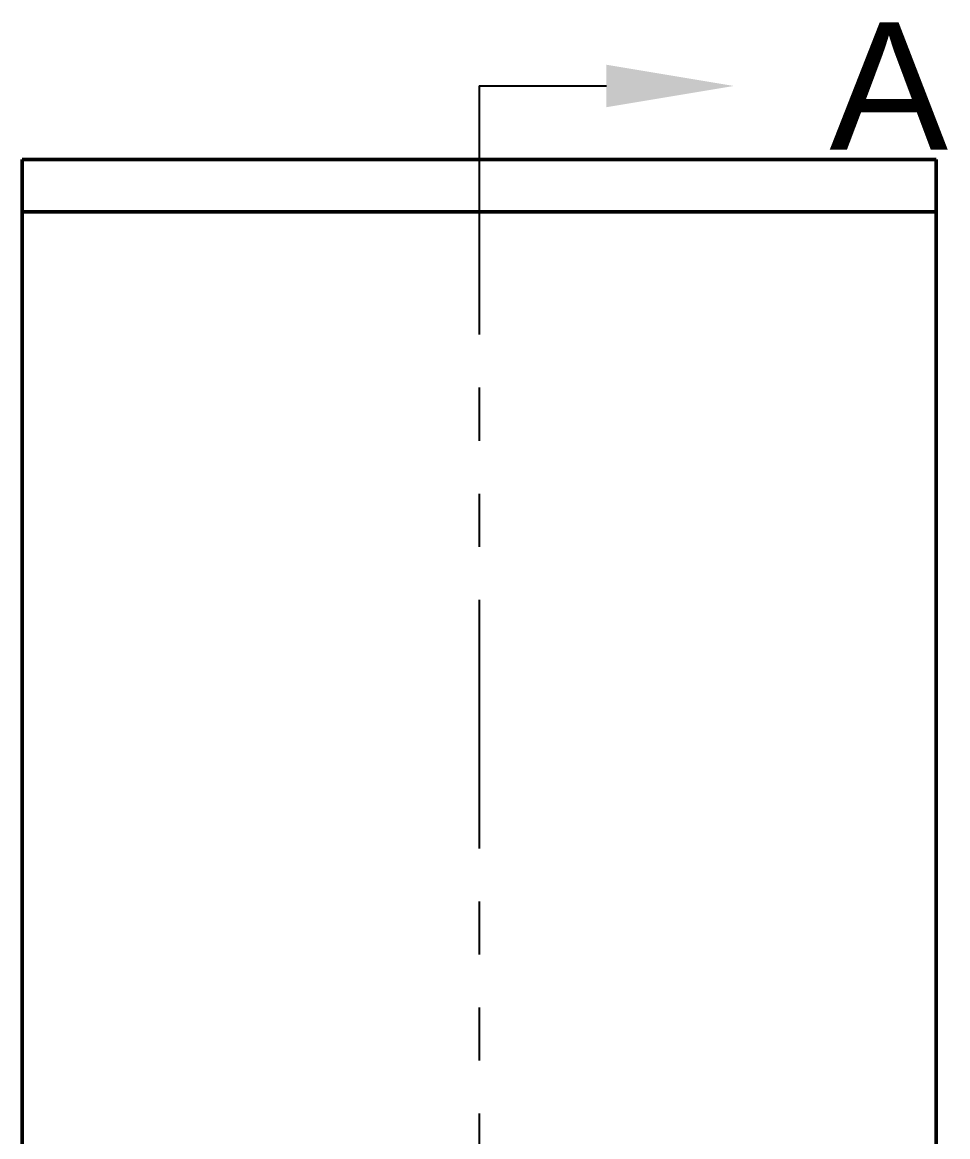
# Model space of a CAD drawing. Header units: inches. Extents: x 0.5 to 16.8, y 0.4 to 9.6.
# Drawn here: x 4.752 to 6.496, y 7.435 to 9.536 of the extents above; entities that cross this region are included whole.
import ezdxf

# ---------------------------------------------------------------- set-up
doc = ezdxf.new("R2010")
doc.units = ezdxf.units.IN
doc.header["$LTSCALE"] = 0.75
doc.header["$MEASUREMENT"] = 0
doc.linetypes.add('PHANTOM2', pattern=[1.25, 0.625, -0.125, 0.125, -0.125, 0.125, -0.125])
doc.layers.add('Annotations', color=7, linetype='Continuous', lineweight=25)
doc.layers.add('Visible', color=7, linetype='Continuous', lineweight=50)
doc.styles.get("Standard").update_dxf_attribs({"font": 'arial.ttf'})

msp = doc.modelspace()

# ---------------------------------------------------------------- linework, layer by layer
at = {"layer": 'Annotations', "linetype": 'PHANTOM2', "lineweight": 25}
msp.add_line((5.6132, 9.4158), (5.6132, 5.4538), dxfattribs=at)
at = {"layer": 'Annotations'}
msp.add_line((5.6132, 9.4158), (5.8532, 9.4158), dxfattribs=at)
msp.add_solid([(5.8532, 9.4558), (6.0932, 9.4158), (5.8532, 9.3758)], dxfattribs=at)
at = {"layer": 'Visible', "extrusion": (0, 1, 0)}
for p, q in [((4.752, 9.1785, 0.0517), (4.752, 9.2769, 0.0517)), ((4.9981, 9.2769, 0.2977), (6.2284, 9.2769, 0.2977)), ((6.4745, 9.1785, 0.0517), (6.4745, 9.2769, 0.0517)), ((4.752, 9.1785, 0.0517), (4.752, 7.21, 0.0517)), ((6.2284, 9.1785, 0.2977), (4.9981, 9.1785, 0.2977)), ((6.2284, 9.1785, 0.2977), (4.9981, 9.1785, 0.2977)), ((6.4745, 7.21, 0.0517), (6.4745, 9.1785, 0.0517))]:
    msp.add_line(p, q, dxfattribs=at)
for centre, start, end in [((-4.9981, 0.0517, 9.2769), 0, 90), ((-6.2284, 0.0517, 9.2769), 90, 180), ((-4.9981, 0.0517, 9.1785), 0, 90), ((-6.2284, 0.0517, 9.1785), 90, 180)]:
    msp.add_arc(centre, 0.2461, start, end, dxfattribs=at)
at = {"layer": 'Visible', "extrusion": (0, -1, 0)}
for centre, start, end in [((4.9981, 0.0517, -9.1785), 90, 180), ((6.2284, 0.0517, -9.1785), 0, 90)]:
    msp.add_arc(centre, 0.2461, start, end, dxfattribs=at)

# ---------------------------------------------------------------- texts
at = {"layer": 'Annotations', "insert": (6.3853, 9.4158), "char_height": 0.24, "attachment_point": 5}
msp.add_mtext('A', dxfattribs=at)

doc.saveas('drawing.dxf')
